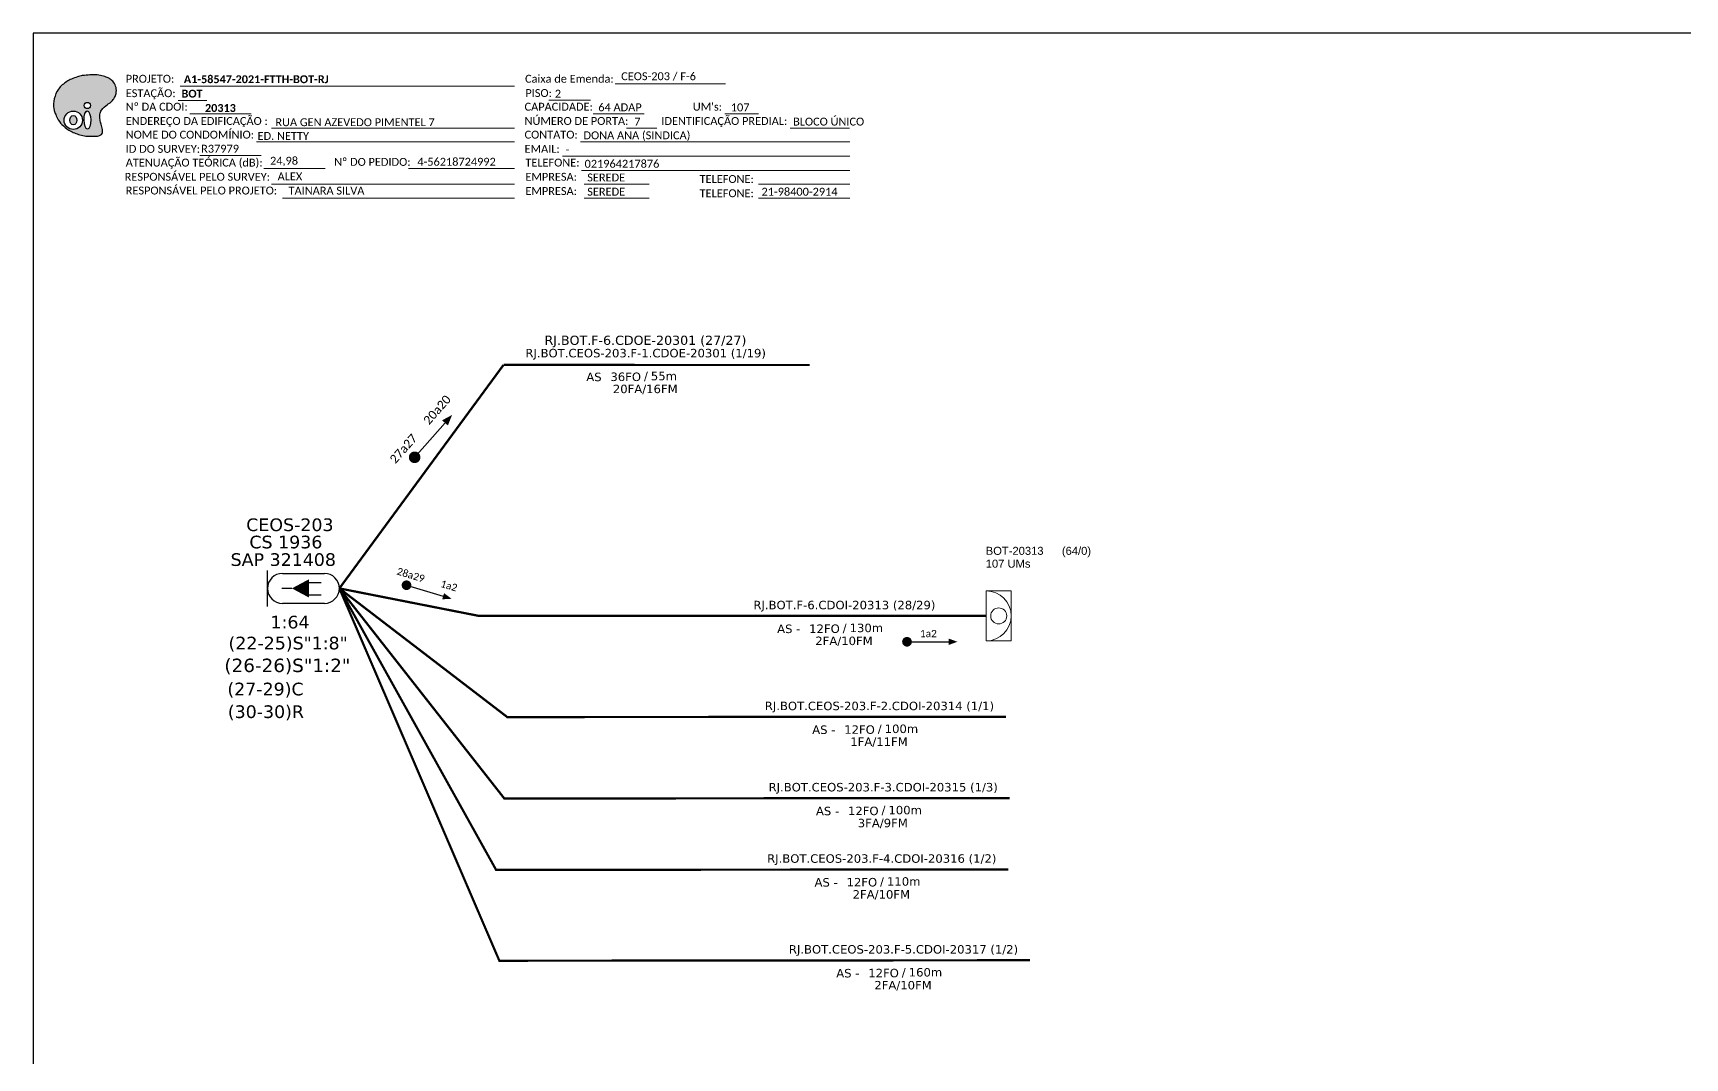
# Model space of a CAD drawing. Extents: x -89 to 749, y 705 to 1299.
# Drawn here: x -89.3 to 286.1, y 1066.1 to 1299 of the extents above; entities that cross this region are included whole.
import ezdxf
from ezdxf.enums import TextEntityAlignment as Align

# ---------------------------------------------------------------- set-up
doc = ezdxf.new("R2010")
doc.units = 0
for name, color, linetype, lineweight in [("20.0-LEGENDA DOS CDO'S", 1, 'Continuous', 0), ('20.1-CDO_INTERIOR', 1, 'Continuous', 0), ('40.1-ETIQUETAS', 1, 'Continuous', 20)]:
    doc.layers.add(name, color=color, linetype=linetype, lineweight=lineweight)
for name, color, linetype in [('20.4-CEOS', 1, 'Continuous'), ('CAP a instalar', 1, 'Continuous'), ('CD a instalar', 1, 'Continuous'), ('SETA', 7, 'Continuous'), ('texto', 255, 'Continuous')]:
    doc.layers.add(name, color=color, linetype=linetype)
doc.styles.add('ARIAL', font='arial.ttf')
doc.styles.add('siredit', font='verdana.ttf')
doc.styles.get("Standard").update_dxf_attribs({"font": 'arial.ttf'})
doc.styles.add('WMF-Calibri0', font='CALIBRI.TTF')
doc.styles.add('WMF-Calibri1', font='CALIBRIB.TTF')
doc.linetypes.add('FENCELINE1', pattern='A,0.25,-0.1,[133,ltypeshp.shx,S=0.1,R=0,X=-0.1,Y=0],-0.1,1', length=1.45)

# ---------------------------------------------------------------- blocks, each defined once
blk = doc.blocks.new('OI')
h = blk.add_hatch(color=40)
edge = h.paths.add_edge_path()
edge.add_spline(control_points=[(4.35, -0.67), (3.92, -0.99), (3.26, -1.5), (2.81, -2.59), (2.9, -3.5), (3.06, -4.27), (3.31, -4.85), (3.37, -5.39), (3.4, -5.88), (3.2, -6.4), (2.54, -6.61), (1.65, -6.63), (0.55, -6.67), (-0.56, -6.42), (-1.61, -6.14), (-2.77, -5.61), (-3.92, -4.77), (-4.89, -3.7), (-5.34, -2.65), (-5.6, -1.94), (-5.85, -0.96), (-5.71, 0.47), (-5.1, 2.02), (-4.14, 3.02), (-3.3, 3.61), (-2.37, 4.16), (-1.36, 4.44), (-0.56, 4.7), (0.79, 4.85), (2.24, 4.97), (3.79, 4.57), (4.67, 4.21), (5.44, 3.65), (5.76, 2.99), (6.03, 2.21), (6.01, 1.46), (5.72, 0.64), (5.31, 0.08), (4.88, -0.38), (4.51, -0.55), (4.35, -0.67)], knot_values=[0, 0, 0, 0, 1.60434, 2.417191, 3.427595, 4.282808, 4.776746, 5.304182, 5.888771, 6.258406, 6.858137, 7.79129, 8.986195, 10.124242, 11.187857, 12.242908, 13.953784, 15.414161, 16.515391, 17.349188, 17.675853, 19.552021, 21.515531, 22.568638, 23.63245, 24.621084, 25.782718, 26.745347, 27.142653, 29.870543, 31.004649, 31.921532, 32.709589, 33.801391, 34.042471, 35.192333, 35.971461, 36.628871, 37.254359, 37.836911, 37.836911, 37.836911, 37.836911], degree=3, periodic=0)
h.paths.add_polyline_path([(1.13, -0.87, -1), (-0.04, -0.87, -1)], flags=16)
edge = h.paths.add_edge_path(flags=16)
edge.add_ellipse((0.56, -3.59), major_axis=(-0.02, 1.71), ratio=0.361305, start_angle=0, end_angle=360)
h.paths.add_polyline_path([(-0.36, -3.62, -1), (-3.8, -3.62, -1)], flags=16)
edge = h.paths.add_edge_path(flags=0)
edge.add_ellipse((-2.08, -3.62), major_axis=(0, 0.885), ratio=0.758294, start_angle=0, end_angle=360)
at = {"color": 40}
for centre, radius in [((-2.08, -3.62), 1.72), ((0.54, -0.87), 0.587)]:
    blk.add_circle(centre, radius, dxfattribs=at)
blk.add_ellipse((-2.08, -3.62), major_axis=(0, 0.885), ratio=0.758294, start_param=-3.141592653589792, end_param=3.141592653589792, dxfattribs=at)
blk.add_ellipse((0.56, -3.59), major_axis=(-0.02, 1.71), ratio=0.361305, dxfattribs=at)
at = {"color": 40, "start_tangent": (-0.800898, -0.598801), "end_tangent": (-0.800898, -0.598801)}
blk.add_spline([(4.35, -0.67), (3.2, -1.78), (2.9, -2.54), (2.92, -3.55), (3.12, -4.38), (3.28, -4.85), (3.37, -5.37), (3.35, -5.95), (3.2, -6.29), (2.66, -6.55), (1.73, -6.63), (0.54, -6.62), (-0.58, -6.41), (-1.6, -6.11), (-2.56, -5.67), (-3.95, -4.67), (-4.89, -3.56), (-5.37, -2.56), (-5.64, -1.78), (-5.72, -1.46), (-5.63, 0.42), (-4.84, 2.22), (-4.13, 2.99), (-3.27, 3.62), (-2.4, 4.09), (-1.3, 4.47), (-0.37, 4.72), (0.02, 4.77), (2.75, 4.8), (3.85, 4.53), (4.69, 4.16), (5.31, 3.68), (5.85, 2.73), (5.93, 2.5), (5.94, 1.35), (5.67, 0.62), (5.29, 0.08), (4.84, -0.36), (4.35, -0.67)], degree=3, dxfattribs=at)
blk = doc.blocks.new('CARIMBO')
at = {"color": 7, "lineweight": 0}
for points in [[(35.66, -16.79), (111.64, -16.79)], [(134.48, -16.3), (159.61, -16.3)], [(35.15, -20.06), (41.7, -20.06)], [(119.43, -20.02), (128.92, -20.02)], [(37.81, -23.14), (51.75, -23.14)], [(129.48, -23.14), (141.1, -23.14)], [(159.42, -23.14), (167.09, -23.14)], [(52.97, -29.48), (111.64, -29.48)], [(56.38, -26.37), (111.64, -26.37)], [(126.6, -29.48), (187.83, -29.48)], [(137.07, -26.37), (144.01, -26.37)], [(174.24, -26.37), (187.8, -26.37)], [(40.13, -32.55), (54.07, -32.55)], [(122.56, -32.72), (187.83, -32.72)], [(54.67, -35.52), (68.61, -35.52)], [(126.84, -35.96), (187.83, -35.96)], [(56.38, -39.07), (111.64, -39.07)], [(127.45, -39.07), (142.25, -39.07)], [(167.06, -39.07), (187.83, -39.07)], [(58.87, -42.31), (111.64, -42.31)], [(127.45, -42.31), (142.25, -42.31)], [(167.06, -42.31), (187.83, -42.31)]]:
    blk.add_lwpolyline(points, dxfattribs=at)
at = {"color": 7, "xscale": 1.213923925163967, "yscale": 1.213923925163967, "zscale": 1.213923925163967, "rotation": 0.1532896023949059}
blk.add_blockref('OI', (13.86, -20.16), dxfattribs=at)
at = {"color": 7, "lineweight": 0, "style": 'WMF-Calibri0'}
for s, height, p in [('PROJETO:', 1.793, (23.26, -16.04)), ('Caixa de Emenda:', 1.7927, (114.02, -16.04)), ('ESTAÇÃO:', 1.793, (23.26, -19.32)), ('PISO:', 1.793, (114.09, -19.28)), ('Nº DA CDOI:', 1.7927, (23.26, -22.39)), ('CAPACIDADE:', 1.7927, (113.91, -22.39)), ("UM's:", 1.793, (152.15, -22.39)), ('ENDEREÇO DA EDIFICAÇÃO :', 1.7927, (23.26, -25.63)), ('NÚMERO DE PORTA:', 1.7927, (113.91, -25.63)), ('IDENTIFICAÇÃO PREDIAL:', 1.7927, (144.99, -25.63)), ('NOME DO CONDOMÍNIO:', 1.7927, (23.26, -28.74)), ('CONTATO:', 1.793, (113.91, -28.74)), ('ATENUAÇÃO TEÓRICA (dB):', 1.7927, (23.26, -35.09)), ('ID DO SURVEY:', 1.7927, (23.26, -31.97)), ('EMAIL:', 1.793, (113.91, -31.97)), ('TELEFONE:', 1.793, (114.09, -35.09)), ('RESPONSÁVEL PELO SURVEY:', 1.7927, (23.02, -38.32)), ('EMPRESA:', 1.793, (114.09, -38.32)), ('TELEFONE:', 1.793, (153.7, -38.83)), ('RESPONSÁVEL PELO PROJETO:', 1.7927, (23.26, -41.44)), ('EMPRESA:', 1.793, (114.09, -41.56)), ('TELEFONE:', 1.793, (153.7, -42.06))]:
    blk.add_text(s, height=height, dxfattribs=at).set_placement(p)
at = {"color": 7, "lineweight": 0, "flags": 8}
for tag, p, style in [('PROJ', (36.46, -16.13), 'WMF-Calibri1'), ('CEOS-XX', (135.87, -15.46), 'WMF-Calibri0'), ('EST', (35.94, -19.41), 'WMF-Calibri1'), ('PISO_PTR', (120.78, -19.42), 'WMF-Calibri0'), ('CAPAC.', (130.66, -22.52), 'WMF-Calibri0'), ("UC'S", (160.78, -22.54), 'WMF-Calibri0'), ('LOGRADOURO', (56.65, -25.91), 'WMF-Calibri0'), ('N°', (138.85, -25.77), 'WMF-Calibri0'), ('N°PREDIO', (174.94, -25.77), 'WMF-Calibri0'), ('NOME_DO_COND.', (53.23, -29.02), 'WMF-Calibri0'), ('NOME_DO_CONTATO', (127.3, -28.89), 'WMF-Calibri0'), ('_ID_', (40.39, -31.94), 'WMF-Calibri0'), ('O_POTEN', (56.06, -34.68), 'WMF-Calibri0'), ('EMAIL', (123.26, -32.12), 'WMF-Calibri0'), ('TELEFONE', (127.55, -35.36), 'WMF-Calibri0'), ('RES_SURVEY', (57.78, -38.23), 'WMF-Calibri0'), ('EMP_RESP_SURVEY', (128.16, -38.47), 'WMF-Calibri0'), ('CONT_RESP_SURVEY', (167.76, -38.47), 'WMF-Calibri0'), ('RES_PROJ', (60.27, -41.47), 'WMF-Calibri0'), ('EMP_RESP_PROJ', (128.16, -41.71), 'WMF-Calibri0'), ('CONT_RESP_PROJ', (167.76, -41.71), 'WMF-Calibri0')]:
    blk.add_attdef(tag, p, '', height=1.79, dxfattribs=dict(at, style=style))
at = {"color": 7, "lineweight": 0, "style": 'WMF-Calibri1', "flags": 8}
blk.add_attdef("N° CDO'S", text='', height=1.79, dxfattribs=at).set_placement((44.78, -22.68), align=Align.CENTER)
blk = doc.blocks.new('SETA1')
at = {"const_width": 1.1}
blk.add_lwpolyline([(-5.28, 0, 1), (-4.18, 0, 1)], format="xyb", close=True, dxfattribs=at)
at = {"layer": 'SETA'}
blk.add_lwpolyline([(-4.73, 0), (4.73, 0)], dxfattribs=at)
blk.add_solid([(4.73, 0.73), (6.74, 0), (4.73, -0.73)], dxfattribs=at)
blk = doc.blocks.new('CDOI_INT')
at = {"layer": '20.1-CDO_INTERIOR', "color": 0, "lineweight": 18}
blk.add_lwpolyline([(4.25, -4.25), (4.25, 4.25), (0, 4.25), (0, -4.25)], close=True, dxfattribs=at)
blk.add_circle((2.12, 0), 1.36, dxfattribs=at)
blk.add_arc((0, 0), 4.25, 270, 90, dxfattribs=at)
at = {"layer": "20.0-LEGENDA DOS CDO'S", "color": 0, "style": 'ARIAL'}
for tag, p in [('CDO_N', (-0.08, 10.38)), ('SPLITER_1', (21.18, 10.38)), ('SURVEY', (-0.08, 8.2)), ('SPLITER_2', (21.19, 8.68)), ('SAP', (-0.08, 6.23)), ('1:XX', (5.94, -2.22)), ('UMS', (5.94, -4.24))]:
    blk.add_attdef(tag, p, '', height=1.36, dxfattribs=at)
blk.add_attdef('FIBRAS_UTILIZADAS', text='', height=1.36, dxfattribs=at).set_placement((15.34, 10.38), align=Align.CENTER)
blk = doc.blocks.new('ETIQUETA_RS5F')
at = {"layer": '40.1-ETIQUETAS', "color": 0, "style": 'siredit'}
blk.add_text('/', height=1.5, dxfattribs=at).set_placement((1.58, -1.95), align=Align.MIDDLE_RIGHT)
for tag, p in [('ETIQUETA_R_PRIMARIA', (1.21, 4.1)), ('ETIQUETA_R_SECUNDARIA', (1.21, 2.1)), ('F_ATIVAS/F_MORTAS', (1.14, -4.24))]:
    blk.add_attdef(tag, text='', height=1.5, dxfattribs=at).set_placement(p, align=Align.MIDDLE_CENTER)
for tag, p in [('TIPO_CABO', (-6.58, -2.12)), ('CAP_CABO', (0.4, -2.09))]:
    blk.add_attdef(tag, text='', height=1.5, dxfattribs=at).set_placement(p, align=Align.MIDDLE_RIGHT)
blk.add_attdef('METROS', text='', height=1.5, dxfattribs=at).set_placement((2.14, -1.95), align=Align.MIDDLE_LEFT)
for tag, p in [('FUSÃO_1', (0.85, -8.39)), ('FUSÃO_2', (0.85, -10.6)), ('FUSÃO_3', (0.85, -12.93)), ('FUSÃO_4', (0.85, -15.14)), ('FUSÃO_5', (0.85, -17.16))]:
    blk.add_attdef(tag, text='', height=1.5, dxfattribs=at).set_placement(p, align=Align.CENTER)
blk = doc.blocks.new('*U76')
at = {"layer": '20.4-CEOS', "color": 7, "style": 'siredit'}
blk.add_attdef('FIBRAS_SPLITTER', (0, 0), '', height=1.01, dxfattribs=at)
for tag, p, flags in [('ID_ATIVIDADE', (0, -1.48), 3), ('FATOR', (0, -2.79), 1), ('QTDE', (0, -4.11), 1), ('FID', (0, -5.42), 1)]:
    blk.add_attdef(tag, p, '', height=1.01, dxfattribs=dict(at, flags=flags))

msp = doc.modelspace()

# ---------------------------------------------------------------- linework, layer by layer
msp.add_lwpolyline([(-89.32, 705.02), (749.25, 705.02), (749.25, 1299.02), (-89.32, 1299.02), (-89.32, 705.02)])
at = {"color": 7, "lineweight": 0}
msp.add_lwpolyline([(-4.01, 1268.26), (20.14, 1268.26)], dxfattribs=at)
for points, const_width in [([(-3.02, 1202.09, 1), (-2.15, 1203.08, 1)], 1.32), ([(-4.96, 1173.67, 1), (-3.91, 1173.35, 1)], 1.1)]:
    msp.add_lwpolyline(points, format="xyb", close=True, dxfattribs=dict(const_width=const_width))
at = {"layer": '20.4-CEOS', "color": 5}
for p, q in [((-32.63, 1176.19), (-23.09, 1176.19)), ((-23.09, 1169.39), (-32.63, 1169.39))]:
    msp.add_line(p, q, dxfattribs=at)
for points in [[(-36.03, 1168.69), (-36.03, 1176.89)], [(-30.49, 1172.79), (-32.79, 1172.79)], [(-26.73, 1174.14), (-23.83, 1174.14)], [(-26.73, 1171.31), (-23.83, 1171.31)]]:
    msp.add_lwpolyline(points, dxfattribs=at)
msp.add_lwpolyline([(-30.49, 1172.79, 0, 4.2, 0), (-26.56, 1172.79, 4.2, 4.2, 0)], format="xyseb", dxfattribs=at)
for centre, start, end in [((-32.63, 1172.79), 90, 270), ((-23.09, 1172.79), 270, 90)]:
    msp.add_arc(centre, 3.4, start, end, dxfattribs=at)
at = {"layer": 'CAP a instalar', "color": 7, "linetype": 'FENCELINE1', "ltscale": 5, "const_width": 0.513}
for points in [[(-19.69, 1172.79), (17.62, 1223.59)], [(17.62, 1223.59), (87.19, 1223.56)]]:
    msp.add_lwpolyline(points, dxfattribs=at)
at = {"layer": 'CAP a instalar', "linetype": 'FENCELINE1', "ltscale": 5, "const_width": 0.513}
msp.add_lwpolyline([(127.33, 1166.54), (12.01, 1166.54), (-19.69, 1172.79)], dxfattribs=at)
at = {"layer": 'CD a instalar', "color": 8, "linetype": 'FENCELINE1', "ltscale": 5, "const_width": 0.513}
for points in [[(131.82, 1143.61), (18.47, 1143.54), (-19.69, 1172.79)], [(132.67, 1125.13), (17.8, 1125.03), (-19.69, 1172.79)], [(132.34, 1108.91), (15.93, 1108.81), (-19.69, 1172.79)], [(137.28, 1088.27), (16.67, 1088.16), (-19.69, 1172.79)]]:
    msp.add_lwpolyline(points, dxfattribs=at)
at = {"layer": 'SETA'}
for points in [[(-2.58, 1202.58), (4.94, 1211.08)], [(-4.44, 1173.51), (4.62, 1170.78)]]:
    msp.add_lwpolyline(points, dxfattribs=at)
for points in [[(3.66, 1210.99), (5.92, 1212.22), (4.98, 1209.82)], [(4.11, 1171.71), (5.82, 1170.43), (3.68, 1170.31)]]:
    msp.add_solid(points, dxfattribs=at)

# ---------------------------------------------------------------- block references
ref = msp.add_blockref('CARIMBO', (-91.51, 1303.77))
ref.add_attrib('PROJ', 'A1-58547-2021-FTTH-BOT-RJ', (-55.05, 1287.63), dxfattribs={"color": 7, "lineweight": 0, "height": 1.7927, "style": 'WMF-Calibri1'})
ref.add_attrib('EST', 'BOT', (-55.57, 1284.35), dxfattribs={"color": 7, "lineweight": 0, "height": 1.793, "style": 'WMF-Calibri1'})
ref.add_attrib("N° CDO'S", '20313', dxfattribs={"color": 7, "lineweight": 0, "height": 1.793, "style": 'WMF-Calibri1'}).set_placement((-46.73, 1281.09), align=Align.CENTER)
ref.add_attrib('LOGRADOURO', ' RUA GEN AZEVEDO PIMENTEL 7', (-34.86, 1277.86), dxfattribs={"color": 7, "lineweight": 0, "height": 1.7927, "style": 'WMF-Calibri0'})
ref.add_attrib('NOME_DO_COND.', 'ED. NETTY', (-38.28, 1274.74), dxfattribs={"color": 7, "lineweight": 0, "height": 1.793, "style": 'WMF-Calibri0'})
ref.add_attrib('_ID_', 'R37979', (-51.11, 1271.83), dxfattribs={"color": 7, "lineweight": 0, "height": 1.793, "style": 'WMF-Calibri0'})
ref.add_attrib('O_POTEN', '24,98', (-35.45, 1269.09), dxfattribs={"color": 7, "lineweight": 0, "height": 1.793, "style": 'WMF-Calibri0'})
ref.add_attrib('RES_SURVEY', 'ALEX', (-33.73, 1265.54), dxfattribs={"color": 7, "lineweight": 0, "height": 1.793, "style": 'WMF-Calibri0'})
ref.add_attrib('RES_PROJ', 'TAINARA SILVA', (-31.24, 1262.3), dxfattribs={"color": 7, "lineweight": 0, "height": 1.7927, "style": 'WMF-Calibri0'})
ref.add_attrib('CEOS-XX', 'CEOS-203 / F-6', (44.36, 1288.31), dxfattribs={"color": 7, "lineweight": 0, "height": 1.7927, "style": 'WMF-Calibri0'})
ref.add_attrib('CAPAC.', '64 ADAP', (39.15, 1281.25), dxfattribs={"color": 7, "lineweight": 0, "height": 1.793, "style": 'WMF-Calibri0'})
ref.add_attrib("UC'S", '107', (69.27, 1281.23), dxfattribs={"color": 7, "lineweight": 0, "height": 1.793, "style": 'WMF-Calibri0'})
ref.add_attrib('PISO_PTR', '2', (29.28, 1284.34), dxfattribs={"color": 7, "lineweight": 0, "height": 1.79, "style": 'WMF-Calibri0'})
ref.add_attrib('N°', '7', (47.34, 1278), dxfattribs={"color": 7, "lineweight": 0, "height": 1.79, "style": 'WMF-Calibri0'})
ref.add_attrib('N°PREDIO', 'BLOCO ÚNICO', (83.43, 1278), dxfattribs={"color": 7, "lineweight": 0, "height": 1.7927, "style": 'WMF-Calibri0'})
ref.add_attrib('NOME_DO_CONTATO', 'DONA ANA (SINDICA)', (35.79, 1274.88), dxfattribs={"color": 7, "lineweight": 0, "height": 1.7927, "style": 'WMF-Calibri0'})
ref.add_attrib('EMAIL', '-', (31.75, 1271.65), dxfattribs={"color": 7, "lineweight": 0, "height": 1.79, "style": 'WMF-Calibri0'})
ref.add_attrib('TELEFONE', '021964217876 ', (36.04, 1268.41), dxfattribs={"color": 7, "lineweight": 0, "height": 1.7927, "style": 'WMF-Calibri0'})
ref.add_attrib('EMP_RESP_SURVEY', 'SEREDE', (36.65, 1265.3), dxfattribs={"color": 7, "lineweight": 0, "height": 1.793, "style": 'WMF-Calibri0'})
ref.add_attrib('EMP_RESP_PROJ', 'SEREDE', (36.65, 1262.06), dxfattribs={"color": 7, "lineweight": 0, "height": 1.793, "style": 'WMF-Calibri0'})
ref.add_attrib('CONT_RESP_PROJ', '21-98400-2914', (76.25, 1262.06), dxfattribs={"color": 7, "lineweight": 0, "height": 1.7927, "style": 'WMF-Calibri0'})
at = {"layer": '20.4-CEOS', "color": 5, "lineweight": 0}
ref = msp.add_blockref('*U76', (-45.83, 1153.78), dxfattribs=dict(at, xscale=3.01711355427842, yscale=3.01711355427842, zscale=3.01711355427842, rotation=359.9796179511374))
ref.add_attrib('FIBRAS_SPLITTER', '(26-26)S"1:2"', (-45.83, 1153.78), dxfattribs={"color": 5, "height": 3.0463, "rotation": 359.9796, "style": 'siredit'})
at = {"layer": '40.1-ETIQUETAS', "color": 7}
ref = msp.add_blockref('ETIQUETA_RS5F', (48.4, 1223.57), dxfattribs=dict(at, xscale=1.283, yscale=1.283, zscale=1.283))
ref.add_attrib('ETIQUETA_R_PRIMARIA', 'RJ.BOT.F-6.CDOE-20301 (27/27)', dxfattribs={"color": 0, "height": 2.0899, "style": 'siredit'}).set_placement((49.87, 1229.19), align=Align.MIDDLE_CENTER)
ref.add_attrib('ETIQUETA_R_SECUNDARIA', 'RJ.BOT.CEOS-203.F-1.CDOE-20301 (1/19)', dxfattribs={"color": 0, "height": 1.9245, "style": 'siredit'}).set_placement((49.92, 1226.27), align=Align.MIDDLE_CENTER)
ref.add_attrib('TIPO_CABO', 'AS', dxfattribs={"color": 0, "height": 1.925, "style": 'siredit'}).set_placement((39.91, 1220.86), align=Align.MIDDLE_RIGHT)
ref.add_attrib('CAP_CABO', '36FO', dxfattribs={"color": 0, "height": 1.925, "style": 'siredit'}).set_placement((48.87, 1220.89), align=Align.MIDDLE_RIGHT)
ref.add_attrib('METROS', '55m', dxfattribs={"color": 0, "height": 1.925, "style": 'siredit'}).set_placement((51.11, 1221.06), align=Align.MIDDLE_LEFT)
ref.add_attrib('F_ATIVAS/F_MORTAS', '20FA/16FM', dxfattribs={"color": 0, "height": 1.925, "style": 'siredit'}).set_placement((49.83, 1218.13), align=Align.MIDDLE_CENTER)
at = {"layer": 'CAP a instalar', "linetype": 'FENCELINE1', "ltscale": 5}
ref = msp.add_blockref('CDOI_INT', (127.33, 1166.54), dxfattribs=dict(at, xscale=1.336957873303117, yscale=1.336957873303117, zscale=1.336957873303117))
ref.add_attrib('CDO_N', 'BOT-20313', (127.22, 1180.42), dxfattribs={"layer": "20.0-LEGENDA DOS CDO'S", "color": 0, "height": 1.819, "style": 'ARIAL'})
ref.add_attrib('FIBRAS_UTILIZADAS', '(64/0)', dxfattribs={"layer": "20.0-LEGENDA DOS CDO'S", "color": 0, "height": 1.819, "style": 'ARIAL'}).set_placement((147.84, 1180.42), align=Align.CENTER)
ref.add_attrib('SURVEY', '107 UMs', (127.22, 1177.5), dxfattribs={"layer": "20.0-LEGENDA DOS CDO'S", "color": 0, "height": 1.819, "style": 'ARIAL'})
at = {"layer": 'CD a instalar'}
ref = msp.add_blockref('ETIQUETA_RS5F', (93.57, 1166.31), dxfattribs=dict(at, xscale=1.283039976607909, yscale=1.283039976607909, zscale=1.283039976607909))
ref.add_attrib('ETIQUETA_R_SECUNDARIA', 'RJ.BOT.F-6.CDOI-20313 (28/29)', dxfattribs={"layer": '40.1-ETIQUETAS', "color": 0, "height": 1.9246, "style": 'siredit'}).set_placement((95.09, 1169.01), align=Align.MIDDLE_CENTER)
ref.add_attrib('TIPO_CABO', 'AS -', dxfattribs={"layer": '40.1-ETIQUETAS', "color": 0, "height": 1.925, "style": 'siredit'}).set_placement((85.08, 1163.6), align=Align.MIDDLE_RIGHT)
ref.add_attrib('CAP_CABO', '12FO', dxfattribs={"layer": '40.1-ETIQUETAS', "color": 0, "height": 1.925, "style": 'siredit'}).set_placement((94.04, 1163.63), align=Align.MIDDLE_RIGHT)
ref.add_attrib('METROS', '130m', dxfattribs={"layer": '40.1-ETIQUETAS', "color": 0, "height": 1.925, "style": 'siredit'}).set_placement((96.28, 1163.81), align=Align.MIDDLE_LEFT)
ref.add_attrib('F_ATIVAS/F_MORTAS', '2FA/10FM', dxfattribs={"layer": '40.1-ETIQUETAS', "color": 0, "height": 1.925, "style": 'siredit'}).set_placement((95, 1160.87), align=Align.MIDDLE_CENTER)
at = {"layer": 'CD a instalar', "color": 8}
ref = msp.add_blockref('ETIQUETA_RS5F', (101.54, 1143.38), dxfattribs=dict(at, xscale=1.283039976607909, yscale=1.283039976607909, zscale=1.283039976607909))
ref.add_attrib('ETIQUETA_R_SECUNDARIA', 'RJ.BOT.CEOS-203.F-2.CDOI-20314 (1/1)', dxfattribs={"layer": '40.1-ETIQUETAS', "color": 0, "height": 1.9246, "style": 'siredit'}).set_placement((103.05, 1146.08), align=Align.MIDDLE_CENTER)
ref.add_attrib('TIPO_CABO', 'AS -', dxfattribs={"layer": '40.1-ETIQUETAS', "color": 0, "height": 1.925, "style": 'siredit'}).set_placement((93.05, 1140.67), align=Align.MIDDLE_RIGHT)
ref.add_attrib('CAP_CABO', '12FO', dxfattribs={"layer": '40.1-ETIQUETAS', "color": 0, "height": 1.925, "style": 'siredit'}).set_placement((102.01, 1140.7), align=Align.MIDDLE_RIGHT)
ref.add_attrib('METROS', '100m', dxfattribs={"layer": '40.1-ETIQUETAS', "color": 0, "height": 1.925, "style": 'siredit'}).set_placement((104.25, 1140.88), align=Align.MIDDLE_LEFT)
ref.add_attrib('F_ATIVAS/F_MORTAS', '1FA/11FM', dxfattribs={"layer": '40.1-ETIQUETAS', "color": 0, "height": 1.925, "style": 'siredit'}).set_placement((102.96, 1137.94), align=Align.MIDDLE_CENTER)
ref = msp.add_blockref('ETIQUETA_RS5F', (102.39, 1124.91), dxfattribs=dict(at, xscale=1.283039976607909, yscale=1.283039976607909, zscale=1.283039976607909))
ref.add_attrib('ETIQUETA_R_SECUNDARIA', 'RJ.BOT.CEOS-203.F-3.CDOI-20315 (1/3)', dxfattribs={"layer": '40.1-ETIQUETAS', "color": 0, "height": 1.9246, "style": 'siredit'}).set_placement((103.91, 1127.61), align=Align.MIDDLE_CENTER)
ref.add_attrib('TIPO_CABO', 'AS -', dxfattribs={"layer": '40.1-ETIQUETAS', "color": 0, "height": 1.925, "style": 'siredit'}).set_placement((93.9, 1122.19), align=Align.MIDDLE_RIGHT)
ref.add_attrib('CAP_CABO', '12FO', dxfattribs={"layer": '40.1-ETIQUETAS', "color": 0, "height": 1.925, "style": 'siredit'}).set_placement((102.86, 1122.22), align=Align.MIDDLE_RIGHT)
ref.add_attrib('METROS', '100m', dxfattribs={"layer": '40.1-ETIQUETAS', "color": 0, "height": 1.925, "style": 'siredit'}).set_placement((105.1, 1122.4), align=Align.MIDDLE_LEFT)
ref.add_attrib('F_ATIVAS/F_MORTAS', '3FA/9FM', dxfattribs={"layer": '40.1-ETIQUETAS', "color": 0, "height": 1.925, "style": 'siredit'}).set_placement((103.82, 1119.46), align=Align.MIDDLE_CENTER)
ref = msp.add_blockref('ETIQUETA_RS5F', (102.06, 1108.69), dxfattribs=dict(at, xscale=1.283039976607909, yscale=1.283039976607909, zscale=1.283039976607909))
ref.add_attrib('ETIQUETA_R_SECUNDARIA', 'RJ.BOT.CEOS-203.F-4.CDOI-20316 (1/2)', dxfattribs={"layer": '40.1-ETIQUETAS', "color": 0, "height": 1.9246, "style": 'siredit'}).set_placement((103.58, 1111.39), align=Align.MIDDLE_CENTER)
ref.add_attrib('TIPO_CABO', 'AS -', dxfattribs={"layer": '40.1-ETIQUETAS', "color": 0, "height": 1.925, "style": 'siredit'}).set_placement((93.58, 1105.98), align=Align.MIDDLE_RIGHT)
ref.add_attrib('CAP_CABO', '12FO', dxfattribs={"layer": '40.1-ETIQUETAS', "color": 0, "height": 1.925, "style": 'siredit'}).set_placement((102.54, 1106.01), align=Align.MIDDLE_RIGHT)
ref.add_attrib('METROS', '110m', dxfattribs={"layer": '40.1-ETIQUETAS', "color": 0, "height": 1.925, "style": 'siredit'}).set_placement((104.77, 1106.18), align=Align.MIDDLE_LEFT)
ref.add_attrib('F_ATIVAS/F_MORTAS', '2FA/10FM', dxfattribs={"layer": '40.1-ETIQUETAS', "color": 0, "height": 1.925, "style": 'siredit'}).set_placement((103.49, 1103.24), align=Align.MIDDLE_CENTER)
ref = msp.add_blockref('ETIQUETA_RS5F', (107, 1088.05), dxfattribs=dict(at, xscale=1.283039976607909, yscale=1.283039976607909, zscale=1.283039976607909))
ref.add_attrib('ETIQUETA_R_SECUNDARIA', 'RJ.BOT.CEOS-203.F-5.CDOI-20317 (1/2)', dxfattribs={"layer": '40.1-ETIQUETAS', "color": 0, "height": 1.9246, "style": 'siredit'}).set_placement((108.52, 1090.75), align=Align.MIDDLE_CENTER)
ref.add_attrib('TIPO_CABO', 'AS -', dxfattribs={"layer": '40.1-ETIQUETAS', "color": 0, "height": 1.925, "style": 'siredit'}).set_placement((98.51, 1085.33), align=Align.MIDDLE_RIGHT)
ref.add_attrib('CAP_CABO', '12FO', dxfattribs={"layer": '40.1-ETIQUETAS', "color": 0, "height": 1.925, "style": 'siredit'}).set_placement((107.47, 1085.36), align=Align.MIDDLE_RIGHT)
ref.add_attrib('METROS', '160m', dxfattribs={"layer": '40.1-ETIQUETAS', "color": 0, "height": 1.925, "style": 'siredit'}).set_placement((109.71, 1085.54), align=Align.MIDDLE_LEFT)
ref.add_attrib('F_ATIVAS/F_MORTAS', '2FA/10FM', dxfattribs={"layer": '40.1-ETIQUETAS', "color": 0, "height": 1.925, "style": 'siredit'}).set_placement((108.42, 1082.6), align=Align.MIDDLE_CENTER)
at = {"layer": 'SETA', "color": 2}
msp.add_blockref('SETA1', (114.05, 1160.66), dxfattribs=at)

# ---------------------------------------------------------------- texts
at = {"color": 7, "lineweight": 0, "style": 'WMF-Calibri0'}
msp.add_text('Nº DO PEDIDO:', height=1.7927, dxfattribs=at).set_placement((-20.88, 1268.84))
at = {"color": 7, "lineweight": 0, "style": 'WMF-Calibri0', "flags": 8}
msp.add_attdef('4-56218724992', (-1.97, 1268.87), '', height=1.79, dxfattribs=at)
at = {"layer": '20.4-CEOS', "color": 5, "linetype": 'ByBlock', "style": 'siredit'}
for s, p in [('CEOS-203', (-30.94, 1188.7)), ('CS 1936', (-31.85, 1184.77)), ('SAP 321408', (-32.44, 1180.78)), ('1:64', (-30.91, 1166.57)), ('(22-25)S"1:8"', (-31.35, 1161.81)), ('(27-29)C', (-36.48, 1151.36)), ('(30-30)R', (-36.39, 1146.21))]:
    msp.add_text(s, height=2.881, dxfattribs=at).set_placement(p, align=Align.TOP_CENTER)
at = {"layer": 'texto', "attachment_point": 5}
for s, insert, char_height, width, rotation in [('{\\fCalibri|b0|i0|c0|p34;\\C7;20a20}', (2.52, 1213.38), 1.98, 33.4736, 48.4775), ('{\\fCalibri|b0|i0|c0|p34;\\C7;27a27}', (-5.12, 1204.55), 1.98, 33.4736, 48.4775), ('{\\fCalibri|b0|i0|c0|p34;\\C7;28a29}', (-3.46, 1175.84), 1.65, 27.8947, 343.1678), ('{\\fCalibri|b0|i0|c0|p34;\\C7;1a2}', (5.23, 1173.39), 1.65, 27.8947, 343.1678)]:
    msp.add_mtext(s, dxfattribs=dict(at, insert=insert, char_height=char_height, width=width, rotation=rotation))
at = {"layer": 'texto', "insert": (114.18, 1162.52), "char_height": 1.65, "width": 27.8947, "attachment_point": 5}
msp.add_mtext('{\\fCalibri|b0|i0|c0|p34;\\C7;1a2}', dxfattribs=at)

doc.saveas('drawing.dxf')
